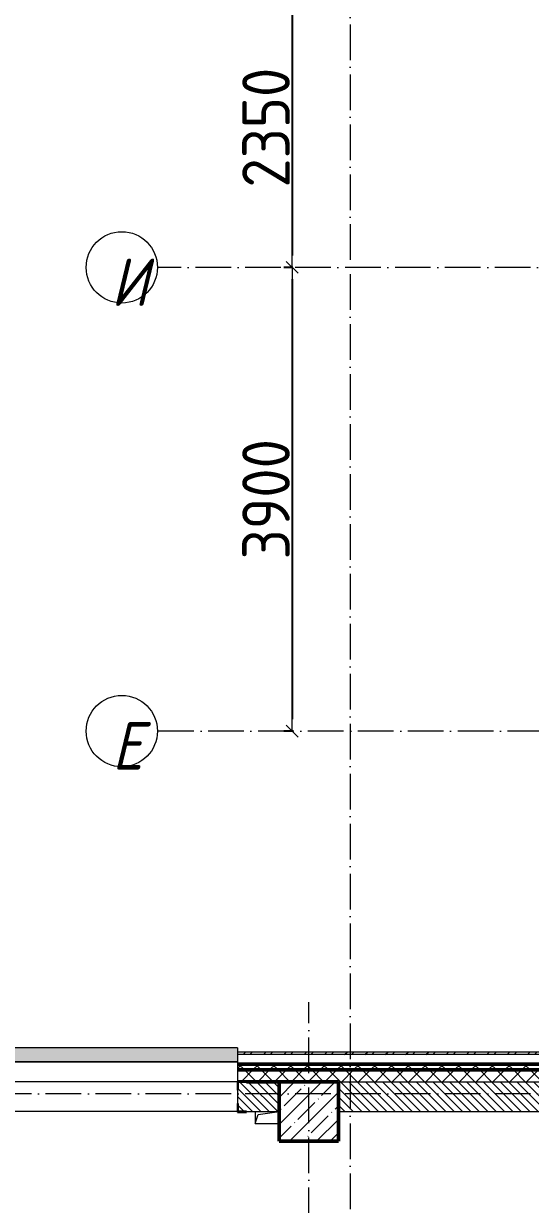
# Model space of a CAD drawing. Header units: millimetres. Extents: x -213536 to 1564669, y -45299 to 942238.
# Drawn here: x 208629 to 212895, y 467466 to 477397 of the extents above; entities that cross this region are included whole.
import ezdxf

# ---------------------------------------------------------------- set-up
doc = ezdxf.new("R2010")
doc.units = ezdxf.units.MM
doc.linetypes.add('50_200_ШТРИХ_1Т_ш5_п1_п1_', pattern=[700, 500, -100, 0, -100])
for name, color, linetype, lineweight in [('A-____-____-DIMS', 7, 'Continuous', 9), ('A-GENM-____-MCUT', 7, 'Continuous', 25), ('A-GENM-____-OTLN', 7, 'Continuous', 9), ('A-GENM-____-OTLN-1', 7, 'Continuous', 25), ('A-GLAZ-____-OTLN', 7, 'Continuous', 9), ('A-WALL-____-MCUT-2', 7, 'Continuous', 50), ('A-WALL-____-MCUT-3', 7, 'Continuous', 9), ('A-WALL-____-OTLN', 7, 'Continuous', 9), ('A-WALL-____-PATT-1', 7, 'Continuous', 9), ('A-WALL-FNSH-MCUT-1', 7, 'Continuous', 9), ('S-COLS-____-MCUT', 7, 'Continuous', 50), ('S-COLS-____-OTLN', 7, 'Continuous', 9), ('S-GRID-____-IDEN', 7, 'Continuous', 9), ('S-GRID-____-OTLN-1', 7, '50_200_ШТРИХ_1Т_ш5_п1_п1_', 9)]:
    doc.layers.add(name, color=color, linetype=linetype, lineweight=lineweight)
doc.layers.add('A-GLAZ-____-OTLN-1', color=7, linetype='Continuous', lineweight=9, true_color=0xc0c0c0)
doc.styles.add('ISOCPEUR_I', font='isocpeui.ttf', dxfattribs={"width": 0.9, "height": 2.5})
doc.styles.add('СПДС', font='isocpeur.ttf', dxfattribs={"width": 0.9})
doc.dimstyles.new('Размера А3', dxfattribs={"dimtxt": 200, "dimasz": 100, "dimexe": 70, "dimexo": 100, "dimgap": 20, "dimtad": 1, "dimdec": 0, "dimrnd": 10, "dimzin": 0, "dimdsep": 46, "dimtxsty": 'СПДС', "dimblk": 'ARROWHEAD_6', "dimcen": 1, "dimclrd": 256, "dimclre": 256, "dimclrt": 256, "dimazin": 0, "dimtfac": 1, "dimtdec": 0, "dimtmove": 2, "dimatfit": 3, "dimfxl": 1, "dimtolj": 1, "dimtzin": 0, "dimarcsym": 0})
pattern_1 = [(45, (142429.06, 459015.94), (-70.71068, 70.71068), []), (135, (142429.06, 459015.94), (-70.71068, -70.71068), [])]
pattern_2 = [(135, (142429.057, 459015.94), (-35.35534, -35.35534), [])]

# ---------------------------------------------------------------- blocks, each defined once
blk = doc.blocks.new('BSC_Колонна _Прямоугольная - 500х500-V117-АР1_План отверстий 3 этажа в осях 1-64_А-ГГ')
at = {"layer": 'S-COLS-____-OTLN'}
h = blk.add_hatch(dxfattribs=at)
h.set_pattern_fill('FP_140', color=256, style=0, pattern_type=2)
h.set_pattern_definition([(45, (-68600, -9231.04), (-114.04925, 114.04925), []), (45, (-68485.95, -9231.04), (-114.04925, 114.04925), [201.613, -40.323, 3.353, -36.97])])
h.paths.add_polyline_path([(-250, -250), (250, -250), (250, 250), (-250, 250)], flags=0)
at = {"layer": 'S-COLS-____-MCUT'}
for p, q in [((250, 250), (-250, 250)), ((-250, 250), (-250, -250)), ((250, -250), (250, 250)), ((-250, -250), (250, -250))]:
    blk.add_line(p, q, dxfattribs=at)
blk = doc.blocks.new('Фахверк_СКБ_Уголок - 250_2700-27497298-АР1_План отверстий 3 этажа в осях 1-64_А-ГГ')
at = {"layer": 'A-GENM-____-MCUT'}
for p, q in [((200, 181), (125, 181)), ((125, 181), (125, 106)), ((125, 106), (131, 106)), ((131, 106), (131, 175)), ((131, 175), (200, 175)), ((200, 175), (200, 181)), ((131, -6), (125, -6)), ((125, -6), (125, -81)), ((125, -81), (200, -81)), ((131, -75), (131, -6)), ((200, -75), (131, -75)), ((200, -81), (200, -75))]:
    blk.add_line(p, q, dxfattribs=at)
blk = doc.blocks.new('AR_Отверстие прямоугольное _в плите_ - AR_Отверстие прямоугольное _в плите_-V180-АР1_План отверстий 3 этажа в осях 1-64_А-ГГ')
at = {"layer": 'A-GENM-____-OTLN'}
for p, q in [((-100, 50), (-100, -50)), ((-100, -50), (-75, 25)), ((-75, 25), (100, 50)), ((-100, -50), (100, -50))]:
    blk.add_line(p, q, dxfattribs=at)
blk = doc.blocks.new('Отлив_СКБ - Отлив витража_120_НВФ-31885342-АР1_План отверстий 3 этажа в осях 1-64_А-ГГ')
at = {"layer": 'A-GLAZ-____-OTLN-1'}
for points in [[(7800, -2), (7800, 0), (0, 0), (0, -2), (6195.9, -2)], [(7800, -120), (7800, -2), (0, -2), (0, -120), (6195.9, -120)]]:
    blk.add_hatch(color=256, dxfattribs=at).paths.add_polyline_path(points, flags=0)
at = {"layer": 'A-GLAZ-____-OTLN'}
for p, q in [((0, 0), (7800, 0)), ((7800, -2), (0, -2)), ((0, -120), (0, -83)), ((7800, -83), (7800, -120)), ((0, -120), (7800, -120))]:
    blk.add_line(p, q, dxfattribs=at)
blk = doc.blocks.new('Ось сетки - Круг_Ø6_00__ISO-2_5_0_9K_-25732049-АР1_План отверстий 3 этажа в осях 1-64_А-ГГ')
at = {"layer": 'S-GRID-____-IDEN'}
blk.add_circle((0, 0), 3, dxfattribs=at)
blk = doc.blocks.new('ARROWHEAD_6')
at = {"color": 0, "linetype": 'Continuous'}
for p, q in [((0, 0), (-1, 0)), ((-0.5, -0.5), (0.5, 0.5))]:
    blk.add_line(p, q, dxfattribs=at)
blk = doc.blocks.new('*D2899')
at = {"layer": 'A-____-____-DIMS', "lineweight": -2, "transparency": 16777216}
for p, q in [((210895.5, 477697), (210819.4, 477697)), ((210889.4, 477597), (210889.4, 475447)), ((210895.5, 475347), (210819.4, 475347))]:
    blk.add_line(p, q, dxfattribs=at)
at = {"layer": 'Defpoints', "color": 0, "lineweight": 50, "transparency": 16777216}
for p in [(210995.5, 477697), (210889.4, 475347), (210995.5, 475347)]:
    blk.add_point(p, dxfattribs=at)
at = {"layer": 'A-____-____-DIMS', "lineweight": -2, "transparency": 16777216, "xscale": 100, "yscale": 100, "zscale": 100}
for p, rotation in [((210889.4, 477697), 90), ((210889.4, 475347), 270)]:
    blk.add_blockref('ARROWHEAD_6', p, dxfattribs=dict(at, rotation=rotation))
at = {"layer": 'A-____-____-DIMS', "transparency": 16777216, "insert": (210669.4, 476522), "char_height": 400, "attachment_point": 5, "rotation": 90, "style": 'СПДС'}
blk.add_mtext('\\A1;2350', dxfattribs=at)
blk = doc.blocks.new('*D2900')
at = {"layer": 'A-____-____-DIMS', "lineweight": -2, "transparency": 16777216}
for p, q in [((210895.5, 475347), (210819.4, 475347)), ((210889.4, 475247), (210889.4, 471547)), ((210895.5, 471447), (210819.4, 471447))]:
    blk.add_line(p, q, dxfattribs=at)
at = {"layer": 'Defpoints', "color": 0, "lineweight": 50, "transparency": 16777216}
for p in [(210995.5, 475347), (210889.4, 471447), (210995.5, 471447)]:
    blk.add_point(p, dxfattribs=at)
at = {"layer": 'A-____-____-DIMS', "lineweight": -2, "transparency": 16777216, "xscale": 100, "yscale": 100, "zscale": 100}
for p, rotation in [((210889.4, 475347), 90), ((210889.4, 471447), 270)]:
    blk.add_blockref('ARROWHEAD_6', p, dxfattribs=dict(at, rotation=rotation))
at = {"layer": 'A-____-____-DIMS', "transparency": 16777216, "insert": (210669.4, 473397), "char_height": 400, "attachment_point": 5, "rotation": 90, "style": 'СПДС'}
blk.add_mtext('\\A1;3900', dxfattribs=at)

msp = doc.modelspace()

# ---------------------------------------------------------------- hatches: boundary and pattern name
at = {"layer": 'A-WALL-____-PATT-1'}
h = msp.add_hatch(dxfattribs=at)
h.set_pattern_fill('FP_3', color=256, style=0, pattern_type=2)
h.set_pattern_definition([(45, (142429.06, 459015.94), (-85.53659, 85.53659), []), (45, (142486.08, 459015.94), (-85.53659, 85.53659), [])])
h.paths.add_polyline_path([(214294.1, 468727), (214294.1, 468747), (210429.1, 468747), (210429.1, 468727), (213114, 468727)], flags=0)
h.paths.add_polyline_path([(202509.2, 468727), (202629.1, 468727), (202629.1, 468747), (201429.1, 468747), (201429.1, 468727)], flags=0)
h.paths.add_polyline_path([(198974.2, 468727), (199629.1, 468727), (199629.1, 468747), (198429.1, 468747), (198429.1, 468727)], flags=0)
h.paths.add_polyline_path([(196629.1, 468727), (196629.1, 468747), (195429.1, 468747), (195429.1, 468727), (195439.3, 468727)], flags=0)
h.paths.add_polyline_path([(193629.1, 468727), (193629.1, 468747), (192429.1, 468747), (192429.1, 468727)], flags=0)
h.paths.add_polyline_path([(189429.1, 468727), (190629.1, 468727), (190629.1, 468747), (189429.1, 468747)], flags=0)
h.paths.add_polyline_path([(187629.1, 468727), (187629.1, 468747), (186429.1, 468747), (186429.1, 468727), (186602, 468727)], flags=0)
h.paths.add_polyline_path([(183429.1, 468727), (184629.1, 468727), (184629.1, 468747), (183429.1, 468747)], flags=0)
h.paths.add_polyline_path([(181629.1, 468727), (181629.1, 468747), (180764.1, 468747), (180764.1, 468727), (181299.6, 468727)], flags=0)
h = msp.add_hatch(dxfattribs=at)
h.set_pattern_fill('FP_1', color=256, style=0, pattern_type=2)
h.set_pattern_definition(pattern_1)
h.paths.add_polyline_path([(216779.1, 468597), (216779.1, 468647), (210429.1, 468647), (210429.1, 468597), (216648.9, 468597)], flags=0)
h.paths.add_polyline_path([(202509.2, 468597), (202629.1, 468597), (202629.1, 468647), (201429.1, 468647), (201429.1, 468597)], flags=0)
h.paths.add_polyline_path([(199629.1, 468597), (199629.1, 468647), (198429.1, 468647), (198429.1, 468597), (198974.2, 468597)], flags=0)
h.paths.add_polyline_path([(196629.1, 468597), (196629.1, 468647), (195429.1, 468647), (195429.1, 468597), (195439.3, 468597)], flags=0)
h.paths.add_polyline_path([(193629.1, 468597), (193629.1, 468647), (192429.1, 468647), (192429.1, 468597)], flags=0)
h.paths.add_polyline_path([(189429.1, 468597), (190629.1, 468597), (190629.1, 468647), (189429.1, 468647)], flags=0)
h.paths.add_polyline_path([(187629.1, 468597), (187629.1, 468647), (186429.1, 468647), (186429.1, 468597), (186602, 468597)], flags=0)
h.paths.add_polyline_path([(184629.1, 468597), (184629.1, 468647), (183429.1, 468647), (183429.1, 468597)], flags=0)
h.paths.add_polyline_path([(181299.6, 468597), (181629.1, 468597), (181629.1, 468647), (180229.1, 468647), (180229.1, 468597)], flags=0)
h.paths.add_polyline_path([(177229.1, 468597), (178429.1, 468597), (178429.1, 468647), (177229.1, 468647)], flags=0)
h.paths.add_polyline_path([(175429.1, 468597), (175429.1, 468647), (174229.1, 468647), (174229.7, 468597)], flags=0)
h.paths.add_polyline_path([(172429.1, 468597), (172429.1, 468647), (171229.1, 468647), (171229.1, 468597)], flags=0)
h.paths.add_polyline_path([(169429.1, 468597), (169429.1, 468647), (166259.1, 468647), (166259.1, 468597), (167159.9, 468597)], flags=0)
h = msp.add_hatch(dxfattribs=at)
h.set_pattern_fill('FP_1', color=256, style=0, pattern_type=2)
h.set_pattern_definition(pattern_1)
h.paths.add_polyline_path([(216779.1, 468497), (216779.1, 468597), (210429.1, 468597), (210429.1, 468503), (210504.1, 468503), (210504.1, 468497), (216648.9, 468497)], flags=0)
h.paths.add_polyline_path([(202509.2, 468497), (202554.1, 468497), (202554.1, 468503), (202629.1, 468503), (202629.1, 468597), (201429.1, 468597), (201429.1, 468503), (201504.1, 468503), (201504.1, 468497), (202279.1, 468497)], flags=0)
h.paths.add_polyline_path([(199554.1, 468497), (199554.1, 468503), (199629.1, 468503), (199629.1, 468597), (198429.1, 468597), (198429.1, 468503), (198504.1, 468503), (198504.1, 468497), (198974.2, 468497)], flags=0)
h.paths.add_polyline_path([(196554.1, 468497), (196554.1, 468503), (196629.1, 468503), (196629.1, 468597), (195429.1, 468597), (195429.1, 468503), (195504.1, 468503), (195504.1, 468497), (196279.1, 468497)], flags=0)
h.paths.add_polyline_path([(193554.1, 468497), (193554.1, 468503), (193629.1, 468503), (193629.1, 468597), (192429.1, 468597), (192429.1, 468503), (192504.1, 468503), (192504.1, 468497), (192779.1, 468497)], flags=0)
h.paths.add_polyline_path([(190554.1, 468497), (190554.1, 468503), (190629.1, 468503), (190629.1, 468597), (189429.1, 468597), (189429.1, 468503), (189504.1, 468503), (189504.1, 468497), (190136.9, 468497)], flags=0)
h.paths.add_polyline_path([(186504.1, 468497), (187554.1, 468497), (187554.1, 468503), (187629.1, 468503), (187629.1, 468597), (186429.1, 468597), (186429.1, 468503), (186504.1, 468503)], flags=0)
h.paths.add_polyline_path([(183779.1, 468497), (184554.1, 468497), (184554.1, 468503), (184629.1, 468503), (184629.1, 468597), (183429.1, 468597), (183429.1, 468503), (183504.1, 468503), (183504.1, 468497)], flags=0)
h.paths.add_polyline_path([(181299.6, 468497), (181554.1, 468497), (181554.1, 468503), (181629.1, 468503), (181629.1, 468597), (180229.1, 468597), (180229.1, 468497), (181279.1, 468497)], flags=0)
h.paths.add_polyline_path([(177764.7, 468497), (178354.1, 468497), (178354.1, 468503), (178429.1, 468503), (178429.1, 468597), (177229.1, 468597), (177229.1, 468497), (177729.1, 468497)], flags=0)
h.paths.add_polyline_path([(175354.1, 468497), (175354.1, 468503), (175429.1, 468503), (175429.1, 468597), (174229.1, 468597), (174229.7, 468503), (174304.1, 468503), (174304.1, 468497)], flags=0)
h.paths.add_polyline_path([(172354.1, 468497), (172354.1, 468503), (172429.1, 468503), (172429.1, 468597), (171229.1, 468597), (171229.1, 468497), (171729.1, 468497)], flags=0)
h.paths.add_polyline_path([(169354.1, 468497), (169354.1, 468503), (169429.1, 468503), (169429.1, 468597), (166259.1, 468597), (166259.1, 468497), (168729.1, 468497)], flags=0)
h = msp.add_hatch(dxfattribs=at)
h.set_pattern_fill('FP_6', color=256, style=0, pattern_type=2)
h.set_pattern_definition(pattern_2)
h.paths.add_polyline_path([(210504.1, 468247), (210779.1, 468247), (210779.1, 468497), (210435.1, 468497), (210435.1, 468428), (210429.1, 468428), (210429.1, 468316), (210435.1, 468316), (210435.1, 468247)], flags=0)
h.paths.add_polyline_path([(202279.1, 468247), (202623.1, 468247), (202623.1, 468316), (202629.1, 468316), (202629.1, 468428), (202623.1, 468428), (202623.1, 468497), (202279.1, 468497), (202279.1, 468350.3)], flags=0)
h = msp.add_hatch(dxfattribs=at)
h.set_pattern_fill('FP_6', color=256, style=0, pattern_type=2)
h.set_pattern_definition(pattern_2)
h.paths.add_polyline_path([(213779.1, 468247), (213779.1, 468497), (211279.1, 468497), (211279.1, 468247), (213114, 468247)], flags=0)

# ---------------------------------------------------------------- linework, layer by layer
at = {"layer": 'A-WALL-____-MCUT-2'}
for p, q in [((216779.1, 468647), (210429.1, 468647)), ((216779.1, 468597), (210429.1, 468597)), ((210504.1, 468497), (210779.1, 468497))]:
    msp.add_line(p, q, dxfattribs=at)
at = {"layer": 'A-WALL-____-MCUT-3'}
for p, q in [((216779.1, 468727), (210429.1, 468727)), ((210429.1, 468727), (210429.1, 468503)), ((210429.1, 468428), (210429.1, 468316)), ((211279.1, 468497), (213779.1, 468497)), ((210504.1, 468247), (210779.1, 468247)), ((211279.1, 468247), (213779.1, 468247))]:
    msp.add_line(p, q, dxfattribs=at)
at = {"layer": 'A-WALL-____-OTLN'}
for p, q in [((210429.1, 468497), (205279.1, 468497)), ((210429.1, 468247), (205279.1, 468247))]:
    msp.add_line(p, q, dxfattribs=at)
at = {"layer": 'A-WALL-FNSH-MCUT-1'}
for p, q in [((214294.1, 468747), (210429.1, 468747)), ((210429.1, 468747), (210429.1, 468727)), ((210429.1, 468727), (210429.1, 468727))]:
    msp.add_line(p, q, dxfattribs=at)
at = {"layer": 'S-GRID-____-OTLN-1', "color": 251, "ltscale": 0.6, "true_color": 0x636466}
for p, q in [((211379.1, 508896.9), (211379.1, 454533.3)), ((246503.5, 475347), (209755.8, 475347)), ((232747.8, 471447), (209755.8, 471447)), ((211029.1, 454705.9), (211029.1, 469166.5)), ((246503.5, 468397), (137999.2, 468397))]:
    msp.add_line(p, q, dxfattribs=at)

# ---------------------------------------------------------------- block references
at = {"layer": 'A-GENM-____-OTLN'}
msp.add_blockref('AR_Отверстие прямоугольное _в плите_ - AR_Отверстие прямоугольное _в плите_-V180-АР1_План отверстий 3 этажа в осях 1-64_А-ГГ', (210679.1, 468197), dxfattribs=at)
at = {"layer": 'A-GENM-____-OTLN-1'}
msp.add_blockref('Фахверк_СКБ_Уголок - 250_2700-27497298-АР1_План отверстий 3 этажа в осях 1-64_А-ГГ', (210304.1, 468322), dxfattribs=at)
at = {"layer": 'A-GLAZ-____-OTLN', "rotation": 180}
msp.add_blockref('Отлив_СКБ - Отлив витража_120_НВФ-31885342-АР1_План отверстий 3 этажа в осях 1-64_А-ГГ', (210429.1, 468664), dxfattribs=at)
at = {"layer": 'S-COLS-____-OTLN'}
msp.add_blockref('BSC_Колонна _Прямоугольная - 500х500-V117-АР1_План отверстий 3 этажа в осях 1-64_А-ГГ', (211029.1, 468247), dxfattribs=at)
at = {"layer": 'S-GRID-____-IDEN', "xscale": 99.99999999999993, "yscale": 99.99999999999993, "zscale": 99.99999999999993}
for p, rotation in [((209455.8, 475347), 89.99999999999982), ((209455.8, 471447), 89.9999999999998)]:
    msp.add_blockref('Ось сетки - Круг_Ø6_00__ISO-2_5_0_9K_-25732049-АР1_План отверстий 3 этажа в осях 1-64_А-ГГ', p, dxfattribs=dict(at, rotation=rotation))

# ---------------------------------------------------------------- texts
at = {"layer": 'S-GRID-____-IDEN', "char_height": 400, "attachment_point": 1, "style": 'ISOCPEUR_I'}
for s, insert, width in [('\\fISOCPEUR|b0|i1|c204|p34|;\\W.9;И', (209363, 475423.1), 223.671), ('\\fISOCPEUR|b0|i1|c204|p34|;\\W.9;Е', (209372, 471523.1), 202.025)]:
    msp.add_mtext(s, dxfattribs=dict(at, insert=insert, width=width))

# ---------------------------------------------------------------- dimensions: what is measured, and where the dimension line sits
at = {"layer": 'A-____-____-DIMS'}
for base, p1, p2, picture, middle in [((210889.4, 475347), (210995.5, 477697), (210995.5, 475347), '*D2899', (210669.4, 476522)), ((210889.4, 471447), (210995.5, 475347), (210995.5, 471447), '*D2900', (210669.4, 473397))]:
    dim = msp.add_linear_dim(base=base, p1=p1, p2=p2, angle=90, dimstyle='Размера А3', override={"dimtxt": 400}, dxfattribs=at)
    dim.commit()
    dim.dimension.update_dxf_attribs({"geometry": picture, "text_midpoint": middle})

doc.saveas('drawing.dxf')
